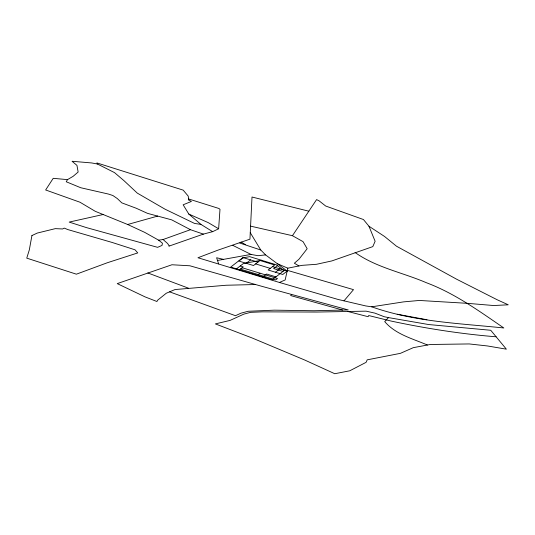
<?xml version="1.0" encoding="UTF-8"?>
<svg xmlns="http://www.w3.org/2000/svg" width="535" height="535" viewBox="0 0 535 535"><rect width="100%" height="100%" fill="white"/><g stroke="black" fill="none" stroke-linecap="round" stroke-linejoin="round"><path stroke-width="0.8" d="M218.634 228.779L219.992 209.312L218.868 208.463L188.614 198.953L188.755 199.956L191.383 201.454L183.144 204.791L188.822 214.074L200.953 224.406L212.656 231.662L218.634 228.779L208.296 222.654L188.822 214.074M250.581 226.138L292.444 235.701L316.593 199.595L319.121 200.852L325.675 206.022L363.452 219.531L368.956 226.231L375.122 241.285L372.795 246.628L331.847 260.926L316.513 264.29L302.034 265.353L287.823 268.175L285.162 279.952L279.451 282.467L197.957 257.75L217.979 250.133L249.945 239.165L252.005 197.02L308.835 211.198M200.953 224.406L194.526 223.423L165.014 209.178L137.281 193.108L124.08 180.763L114.523 172.618L97.464 164.024L91.719 162.954L72.064 161.269L76.953 165.375L78.143 172.043L73.128 176.323L67.504 179.633L66.233 181.76L80.745 187.738L108.438 194.065L112.872 195.516L117.305 198.559L121.806 202.865L136.137 208.209L147.513 213.358L171.702 219.858L190.46 229.696L203.387 234.109L212.656 231.662M291.455 294.538L290.679 295.567L342.681 310.066M343.998 300.844L353.515 289.649L287.335 270.342M388.497 317.596L384.204 316.72L374.941 313.135L366.094 311.156L316.847 312.052L261.936 311.858L250.634 312.34L243.826 314.132L230.103 320.391L215.391 323.909L251.945 337.899L304.555 359.955L334.763 373.731L349.756 370.795L366.094 362.335L367.191 359.841L400.394 353.347L413.301 347.663L430.247 344.486L469.215 343.938L487.539 345.971L506.364 349.174L490.742 330.269L428.649 324.544L388.497 317.596L384.718 321.609C395.599 334.382 412.572 338.655 427.418 345.015M236.49 268.858L243.452 263.494L261.461 260.251M246.194 263.287L250.594 259.896M239.433 269.76L243.198 266.851L240.262 265.955M258.184 274.529L259.943 273.171M262.839 276.916L266.611 274.014L275.953 276.869M277.444 265.654L273.646 268.583L282.988 271.446M275.458 272.235L279.858 268.844M250.266 232.692L260.772 250.012L265.587 254.901L287.168 271.078L282.774 274.475L268.142 270.001L274.642 264.986L260.01 260.512L253.51 265.527L238.877 261.053L243.278 257.663L257.91 262.137M67.504 179.633L53.219 178.322L45.642 189.972L79.976 202.223L95.283 211.325L127.658 224.493L144.644 232.337L158.654 240.175L163.075 239.526L190.46 229.696M203.387 234.109L168.879 246.174L169.127 245.766L167.575 243.472L163.075 239.526M169.588 291.849L235.46 315.697L241.051 313.156L248.16 311.276L274.301 310.16L314.005 310.748L348.231 309.932L261.501 286.225L189.871 265.781L171.942 264.758L117.239 283.617L145.072 296.892L156.915 301.506L157.651 300.182L166.251 293.254L175.005 289.555L226.158 285.249L255.536 284.526M127.658 224.493L157.664 216.087M103.215 214.502L69.175 222.092L86.489 227.616L157.611 247.337L162.031 245.418L162.439 243.218L158.654 240.175M217.498 260.458L251.002 254.419L257.984 255.697L265.587 254.901M279.451 282.467L338.133 299.473L365.793 305.946L371.725 306.809L403.624 301.874L419.346 300.456L467.376 303.332L493.598 305.525L508.25 304.803L497.082 299.714L456.743 279.277L396.462 246.187L384.565 236.483L368.956 226.231M496.119 336.776L494.714 336.675A264.832 74.773 13.3 0 1 436.587 329.56A265.333 74.913 13.3 0 1 391.031 321.047L368.668 315.536L368.14 316.707L347.81 311.49M426.943 319.749L397.204 314.232M223.523 259.375L216.608 257.75L218.628 263.869M239.713 243.017L260.772 250.012M371.725 306.809C414.13 321.849 459.498 323.361 503.823 327.975C479.146 311.042 454.616 293.287 426.355 282.714C402.721 272.529 376.372 267.627 355.106 252.52M272.542 266.611L287.175 271.084M255.616 263.902L270.249 268.376M147.814 272.95L188.547 288.204M287.823 268.175L277.297 263.675M232.792 245.364L251.002 254.419M292.444 235.701L303.064 241.659L307.164 248.721L298.985 259.221L294.357 263.227L298.884 265.915M241.118 242.101L245.398 244.589M97.464 164.024L96.882 162.921L183.171 190.126L188.206 196.091L188.755 199.956M31.926 235.56L29.318 249.898L26.75 258.137L76.391 274.181L107.455 262.705L137.749 252.921L135.034 249.805L112.062 242.435L67.845 229.582L64.24 228.104L62.635 228.967L55.306 228.646L37.283 233.066L31.926 235.56M242.556 257.923L230.685 267.085L272.188 279.772L284.065 270.616L276.281 264.778L249.664 256.646L242.556 257.923M242.382 267.801L240.623 269.159L275.739 279.899L277.498 278.541L242.382 267.801"/></g></svg>
